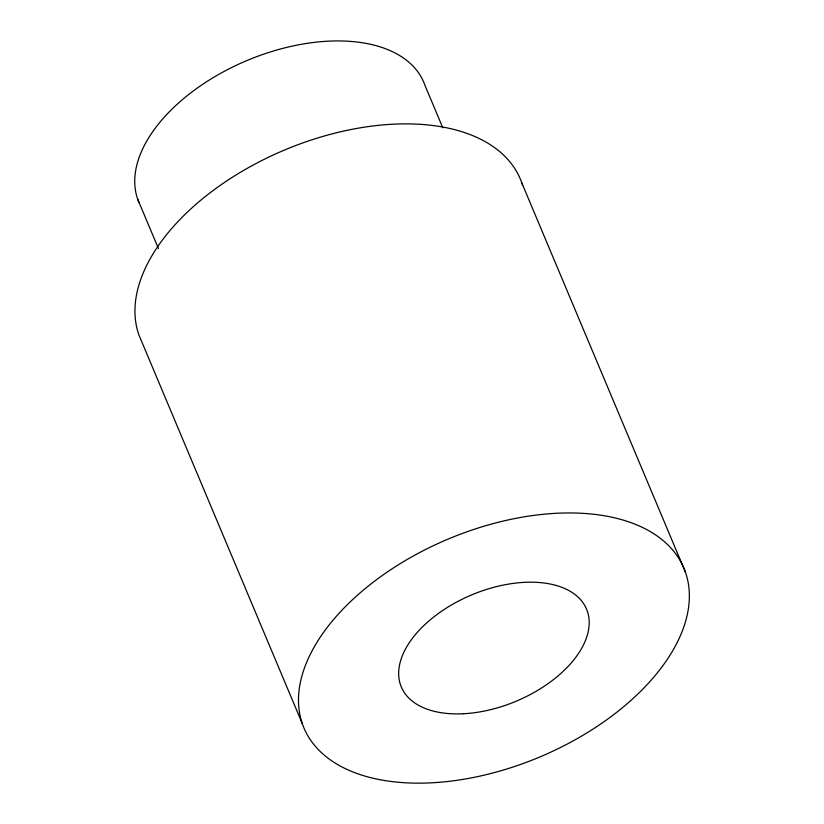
<?xml version="1.0" encoding="UTF-8"?>
<svg xmlns="http://www.w3.org/2000/svg" width="824" height="824" viewBox="0 0 824 824"><rect width="100%" height="100%" fill="white"/><g stroke="black" fill="none" stroke-linecap="round" stroke-linejoin="round"><path stroke-width="1.24" d="M521.911 183.165L685.465 572.237A206.093 118.203 -22.8 0 1 431.776 782.8A206.093 118.203 -22.8 0 1 364.538 589.119A206.093 118.203 -22.8 0 1 685.465 572.237M442.807 127.844L424.968 85.397A154.562 88.652 -22.8 0 0 249.26 59.575A154.562 88.652 -22.8 0 0 138.978 202.519M137.66 199.12L158.476 248.642M302.387 723.863L138.844 334.802A206.093 118.203 -22.8 0 1 293.55 146.373A206.093 118.203 -22.8 0 1 522.673 185.503M463.624 713.739A100.466 57.629 -22.8 0 0 587.296 611.089A100.466 57.629 -22.8 0 0 430.849 619.318A100.466 57.629 -22.8 0 0 463.624 713.739"/></g></svg>
